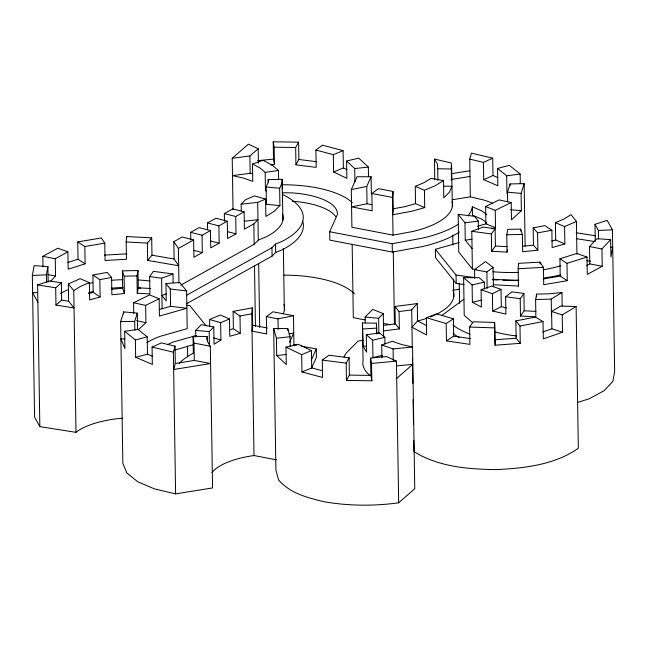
<?xml version="1.0" encoding="UTF-8"?>
<svg xmlns="http://www.w3.org/2000/svg" width="647" height="647" viewBox="0 0 647 647"><rect width="100%" height="100%" fill="white"/><g stroke="black" fill="none" stroke-linecap="round" stroke-linejoin="round"><path stroke-width="0.97" d="M77.777 241.929L84.846 246.515L85.113 263.839L78.052 259.253L77.777 241.929L101.344 237.926L104.782 243.135L105.057 260.458L126.456 259.285L126.181 241.962L126.634 236.543L151.697 237.87L151.964 255.193L147.67 260.409L178.677 265.747L174.108 259.002L173.833 241.679L182.252 236.996L193.639 239.94L193.914 257.263L202.325 252.581L202.058 235.249L210.469 230.567L210.744 247.89L219.163 243.207L218.888 225.884L227.307 221.193L227.582 238.517L235.993 233.834L235.726 216.51L244.137 211.828L244.412 229.151L253.842 223.902L257.975 219.705L244.356 221.201M493.354 284.737L518.417 286.071L518.142 268.74L518.587 263.329L539.986 262.148L543.431 267.357L543.706 284.68L567.265 280.685L566.998 263.353L559.93 258.768L560.205 276.091L567.265 280.685M518.417 286.071L518.562 284.259M211.925 472.65A65.185 25.047 -0.9 0 1 253.996 455.545L251.772 313.835L252.338 307.867L233.114 311.385L233.389 328.708L240.28 333.31L240.013 315.987L233.114 311.385M452.124 201.662A79.209 30.441 -0.9 0 1 412.252 231.61L393.028 235.128L392.438 197.416L393.004 191.455L378.422 188.665L371.871 193.485L372.138 210.809L351.572 206.878L367.035 203.765L371.896 204.687M492.682 311.053L501.296 306.686L501.021 289.363L492.416 293.73L492.682 311.053L505.897 314.078L505.622 296.755L511.89 291.846L523.9 293.455L520.212 298.696L520.479 316.027L535.878 316.82L535.611 299.496L536.573 294.11L549.416 293.787L561.944 292.509L562.154 305.982M122.445 418.197A65.185 25.047 -0.9 0 0 75.99 432.342L39.839 426.632L34.574 417.137L32.35 275.42L34.137 265.65L47.91 266.588L48.153 281.987M46.519 282.561L46.406 274.862L47.91 266.588M173.121 282.65L172.984 273.988L153.396 271.336L149.643 276.576L149.91 293.9L137.253 293.22L136.978 275.897L138.005 270.511L122.396 270.875L122.663 288.198L124.402 293.52L111.866 294.781L111.591 277.458L107.159 272.403L92.901 275.04L93.176 292.363L100.131 296.949L99.856 279.625L92.901 275.04M137.253 293.22L138.28 287.834L138.005 270.511M476.297 269.54L472.383 269.006L471.792 231.294L483.147 227.081L495.133 228.706L491.38 233.947L491.655 251.279L507.038 252.095L506.771 234.772L507.798 229.386L520.649 229.087L522.38 234.416L522.655 251.74L537.883 250.211L537.608 232.88L533.185 227.833L544.92 225.657L551.867 230.243L552.142 247.566L564.871 243.919L564.596 226.596L555.393 222.657L555.668 239.98L564.871 243.919M507.038 252.095L507.555 249.402M193.34 353.658L193.065 336.335L207.048 336.513L207.436 341.446L210.332 346.218L212.564 487.935L175.612 493.879L173.38 352.162L175.03 346.153L161.313 342.91L152.061 347.115L152.336 364.439L135.66 357.281L135.385 339.958L124.628 331.24L124.903 348.563L120.9 338.963L124.92 338.882M175.305 363.485L173.655 369.486L210.607 363.549L194.278 360.428L175.305 363.485L175.03 346.153M492.561 203.312A77.519 29.786 -0.9 0 0 484.053 200.093L470.337 196.842L469.746 159.13L471.388 153.121L492.707 158.167L492.982 175.491L497.616 177.48M175.612 493.879L154.293 488.833L137.609 481.675L126.852 472.957L122.849 463.357L120.625 321.64L123.69 311.894L137.301 313.099L137.56 329.46M134.843 330.01L134.713 321.349L137.301 313.099M507.628 201.807L507.474 192.183L510.062 183.934L524.151 183.643L525.129 246.111M511.203 202.535L495.246 210.364L495.521 227.687L485.881 223.862L485.614 206.539L499.112 199.915L511.203 202.535L511.47 219.859L521.361 210.712L521.086 193.388L524.151 183.643M459.394 231.982A99.339 38.173 -0.9 0 1 422.289 246.596L392.349 252.071L329.816 240.126L329.687 231.747L337.394 214.505A57.284 22.014 -0.9 0 0 292.048 192.879L282.456 192.741M393.028 235.128L351.895 227.275L351.305 189.555L357.015 176.76L371.095 176.744L371.37 194.068M289.662 342.19L293.746 333.051L288.91 334.03M367.035 203.765L366.768 186.441L371.095 176.744M311.409 359.861L316.27 348.968L301.381 346.121M311.539 368.232L316.407 357.338L316.27 348.968M282.318 182.308L279.641 188.261L279.916 205.584L266.41 204.323L266.135 186.999L268.343 182.098L268.182 179.631L282.124 179.308L282.917 220.02M346.849 169.635L343.363 167.969L343.088 150.646L322.497 145.187L315.898 150.055L316.165 167.379L295.938 164.823L295.663 147.5L298.599 142.162L273.22 141.814L273.495 159.138L274.465 164.532L270.462 164.912M295.938 164.823L298.865 159.485L298.599 142.162M273.681 328.539L275.905 470.256L278.639 479.937C290.074 493.507 307.98 497.85 324.503 501.813C349.016 506.011 374.031 506.156 398.665 502.824L396.441 361.115L386.591 356.562L370.577 358.082L371.556 363.468L371.823 380.792L346.452 380.444L346.177 363.121L349.105 357.783L328.878 355.227L322.271 360.096L322.546 377.427L301.955 371.96L301.68 354.637L285.99 347.148L286.265 364.471L276.681 355.543L276.406 338.219L273.681 328.539L287.761 328.522L290.066 336.715L290.22 346.339M346.452 380.444L349.38 375.106L349.105 357.783M446.454 340.888L453.676 336.141L453.401 318.817L446.179 323.557L446.454 340.888L469.884 344.374L469.617 327.05L473.232 321.769L494.607 322.473L495.141 345.207L520.261 343.331L519.986 326.007L515.861 320.888L535.368 317.127L543.035 321.567L543.31 338.891L562.51 332.226L562.243 314.895L576.113 306.516L578.337 448.234C554.803 464.821 525.089 468.096 497.09 469.601C468.687 469.293 438.634 467.013 413.926 451.614L413.757 440.583M520.479 316.027L524.175 310.778L523.9 293.455M491.655 251.279L495.408 246.03L495.133 228.706M147.67 260.409L147.395 243.086L151.697 237.87M417.283 303.564L395.002 306.484L399.078 311.555L411.702 309.905L417.283 303.564L417.558 320.888L411.977 327.228L426.64 335.017L426.365 317.693L436.636 313.852L453.401 318.817M50.191 281.768L55.537 276.034L55.27 258.711L67.903 251.845L68.178 269.168L85.113 263.839M586.408 265.723L589.781 263.895L589.506 246.572L596.866 238.694L610.639 239.641L610.914 256.964L612.693 247.186L610.687 247.267M559.93 258.768L576.873 253.438L587.015 257.061L587.29 274.385L602.22 266.265L601.945 248.941L610.639 239.641M195.774 337.111L195.669 330.374L201.249 324.697L213.785 326.937L214.06 344.261L220.91 339.99L220.643 322.667L229.499 318.971L229.766 336.294L240.28 333.31M209.426 346.048L209.199 331.612L213.785 326.937M241.274 210.93L241.169 204.193L245.69 199.608L254.586 195.92L265.61 199.106L265.877 216.43L274.271 211.254L279.916 205.584M180.739 285.165L254.158 244.291L258.299 240.094L266.2 236.818A79.209 30.441 -0.9 0 0 282.521 214.028M186.441 295.323L271.966 247.712L275.549 244.073L282.027 241.388A99.339 38.173 -0.9 0 0 282.65 194.504M186.571 303.702L272.096 256.091L275.679 252.451L282.157 249.766A99.339 38.173 -0.9 0 0 302.626 221.177M365.223 322.804L365.126 317.03L372.721 309.395L383.283 313.617L383.647 336.966M378.875 333.69L378.632 318.292L383.283 313.617M138.272 329.784L145.939 322.691L145.664 305.368L159.162 298.744L159.437 316.068L186.87 308.263L170.582 306.33L159.243 309.557M100.131 296.949L89.65 299.949L89.383 282.626L80.171 278.687L68.356 283.904L68.622 301.227L74.033 307.948L55.957 305.093L55.691 287.769L61.368 282.796L49.787 280.968L37.615 284.915L39.839 426.632M55.957 305.093L61.635 300.119L61.368 282.796M233.033 209.717L232.233 158.28L248.335 144.176L258.185 148.721L258.412 163.157M232.233 158.28L249.912 155.967L258.185 148.721M396.708 378.438L412.818 364.326L396.271 365.951M398.665 502.824L414.767 488.72L412.543 347.002L401.641 344.527L392.284 341.268L381.714 344.948L381.908 357.459M267.3 327.997L252.605 325.19L252.039 331.159L266.629 333.941L266.354 316.618L272.905 311.797L293.471 315.728L293.94 345.676M474.696 278.283L474.566 269.621L485.501 261.574L493.079 267.413L493.386 286.742M474.566 269.621L486.876 271.975L493.079 267.413M441.958 315.38L463.859 299.254M75.99 432.342L73.766 290.624L80.568 286.346L89.383 282.626M555.393 222.657L564.208 218.945L571.01 214.658L576.42 221.379L564.596 226.596M443.988 186.174L451.978 186.279L449.374 192.232L443.793 197.917L443.527 180.586L435.196 185.778L424.432 190.275L415.277 186.32L415.552 203.643L424.707 207.598L424.432 190.275M535.611 299.496L551.22 299.108L561.944 292.509M562.51 332.226L551.891 328.813L551.616 311.482L560.545 306.096L576.113 306.516M190.792 240.005L190.671 232.305L199.082 227.623L210.469 230.567M207.606 229.677L207.501 222.94L215.92 218.249L227.307 221.193M224.46 221.266L224.339 213.567L232.75 208.884L244.137 211.828M178.952 283.224L178.402 248.416L193.639 239.94M42.993 266.928L42.823 256.341L57.761 248.23L67.903 251.845M133.743 313.342L133.573 302.756L149.522 294.927L159.162 298.744M469.746 159.13L483.463 162.373L492.707 158.167M483.463 162.373L483.73 179.696L492.982 175.491M415.277 186.32L424.133 182.616L430.991 178.346L443.527 180.586M209.685 326.242L209.579 319.505L220.344 315.008L229.499 318.971M315.898 150.055L333.318 154.682L343.088 150.646M241.169 204.193L257.7 202.374L265.61 199.106M333.318 154.682L333.593 172.005L343.363 167.969M301.68 354.637L311.458 350.609L311.725 367.933L301.955 371.96M149.643 276.576L161.621 278.202L172.984 273.988M166.627 293.77L161.896 295.525L166.239 300.928L165.964 283.604L179.793 282.464L186.603 290.94L187.193 328.652L159.752 336.456A77.519 29.786 -0.9 0 0 146.998 342.603M251.966 173.695L250.179 173.291L232.499 175.612L243.401 178.079L252.759 181.338L252.492 164.014L263.062 160.335L272.104 165.106L278.477 170.501L278.614 179.162M542.857 331.943L551.891 328.813M472.698 322.667L464.214 315.388L463.624 277.676L472.108 284.955L472.383 302.278L481.368 307.066L481.093 289.743L491.704 286.079L501.021 289.363M595.24 240.676L594.981 224.315L607.161 220.368L612.426 229.863L614.65 371.58L612.863 381.35L604.177 390.659L589.239 398.77L577.803 402.369M67.563 262.553L78.052 259.253M566.998 263.353L587.015 257.061M88.631 293.665L93.176 292.363M551.859 241.072L555.668 239.98M415.552 203.643L405.038 206.628L393.279 208.779L392.713 214.739L411.929 211.221L424.707 207.598M477.365 226.288L485.881 223.862M491.744 228.763L495.521 227.687M464.077 284.502L456.2 283.435L435.504 257.676L435.374 249.297L459.079 242.552M196.356 335.461L173.598 341.94A57.284 22.014 -0.9 0 0 167.727 344.487M229.734 329.744L233.389 328.708M174.682 350.051L193.647 344.649M483.73 179.696L497.85 185.754L497.575 168.43L509.391 165.325L520.148 174.043L520.293 183.667M135.385 339.958L147.201 336.852L147.467 354.176L152.765 356.448M135.66 357.281L147.467 354.176M333.593 172.005L346.873 178.337L346.598 161.014L358.786 158.135L368.361 167.063L368.515 176.688M285.99 347.148L298.178 344.269L311.458 350.609M376.845 333.892L376.433 323.185L362.449 322.974L363.121 346.299L366.566 352.105L366.299 334.782L372.664 340.176L384.836 337.338L384.949 344.075M382.304 355.316L372.939 357.5L372.664 340.176M472.108 284.955L484.312 282.141L484.417 288.877M472.383 302.278L481.764 300.111M351.305 189.555L366.768 186.441M266.354 316.618L278.008 318.85L293.471 315.728M519.986 326.007L543.035 321.567M99.856 279.625L111.591 277.458M537.608 232.88L551.867 230.243M329.687 231.747L392.211 243.701L422.159 238.217A99.339 38.173 -0.9 0 0 458.497 224.113M240.013 315.987L251.772 313.835M84.846 246.515L104.782 243.135M543.108 278.994L560.205 276.091M451.242 173.728L469.714 170.759M451.04 179.502L470.013 176.453M452.31 199.745L470.337 196.842M452.779 290.293L459.419 289.225M252.492 164.014L259.932 167.945L265.181 172.385L278.477 170.501M366.299 334.782L379.595 332.898L384.836 337.338M497.575 168.43L506.674 175.806L520.148 174.043M478.319 221.072L474.461 216.276L458.173 214.351L464.983 222.819L478.319 221.072L478.457 229.742M464.983 222.819L465.258 240.142L471.922 239.269M124.628 331.24L138.094 329.477L147.201 336.852M383.655 325.328L395.277 323.807L399.353 328.878L383.55 330.94M363.137 340.395L358.155 341.042L346.323 352.93A99.339 38.173 -0.9 0 0 343.986 357.055M346.598 161.014L354.702 168.568L368.361 167.063M276.406 338.219L290.066 336.715M276.681 355.543L286.435 354.467M522.849 246.224L533.452 245.156L537.883 250.211M111.244 289.346L122.663 288.198M381.714 344.948L393.085 348.911L412.543 347.002M257.571 160.65L273.495 159.138M371.556 363.468L396.441 361.115M495.141 345.207L494.874 339.796L516.128 338.211L520.261 343.331M362.846 328.975L376.756 328.118M363.121 346.299L366.097 346.113M104.531 255.096L126.901 253.867M518.142 268.74L543.431 267.357M594.981 224.315L598.37 230.421L612.426 229.863M32.35 275.42L46.406 274.862M37.639 292.549L32.625 292.751L37.882 302.246M506.771 234.772L522.38 234.416M122.396 270.875L124.127 276.196L136.978 275.897M120.625 321.64L134.713 321.349M463.624 277.676L479.12 277.684L484.312 282.141M273.22 141.814L274.191 147.209L295.663 147.5M451.703 168.956L451.242 162.963L434.436 159.065L437.34 163.837L437.72 168.77L451.703 168.956L452.302 206.668M349.38 375.106L370.852 375.406L371.823 380.792M469.617 327.05L494.866 327.883M524.175 310.778L535.87 311.377M495.408 246.03L507.094 246.661M126.181 241.962L147.395 243.086M492.796 279.269L518.862 280.652M138.28 287.834L150.783 288.505M507.474 192.183L521.086 193.388M510.661 209.765L521.361 210.712M195.669 330.374L209.199 331.612M266.135 186.999L279.641 188.261M365.126 317.03L378.632 318.292M165.964 283.604L170.307 289.007L186.603 290.94M298.865 159.485L316.795 161.75M322.271 360.096L346.177 363.121M505.622 296.755L520.212 298.696M471.792 231.294L491.38 233.947M435.374 249.297L456.07 275.056L474.769 277.587M186.934 305.263L189.894 305.659L206.199 325.951M453.676 336.141L470.531 338.648M576.17 232.758L595.709 235.84M576.695 238.711L595.256 241.638M586.78 260.644L590.695 261.259M37.615 284.915L55.691 287.769M61.635 300.119L68.622 301.227M151.964 255.193L174.108 259.002M149.926 281.13L147.985 280.798A77.519 29.786 -0.9 0 0 138.482 280.005M371.871 193.485L392.438 197.416M589.506 246.572L601.945 248.941M589.781 263.895L602.22 266.265M42.823 256.341L55.27 258.711M365.07 319.909L353.311 317.669L352.17 244.647M383.679 323.468L390.529 324.778M47.886 274.579L55.537 276.034M293.447 344.6L296.423 345.175M193.065 336.335L194.011 343.104L210.332 346.218M253.996 455.545L276.35 459.823M133.573 302.756L145.664 305.368M136.638 320.677L145.939 322.691M501.296 306.686L506.73 307.932M152.061 347.115L173.38 352.162M224.339 213.567L235.726 216.51M207.501 222.94L218.888 225.884M227.453 231.626L235.993 233.834M190.671 232.305L202.058 235.249M210.623 240.999L219.163 243.207M193.785 250.365L202.325 252.581M311.725 367.933L322.376 370.755M209.579 319.505L220.643 322.667M213.542 337.888L220.91 339.99M426.365 317.693L446.179 323.557M551.616 311.482L562.243 314.895M481.093 289.743L492.416 293.73M485.614 206.539L495.246 210.364M472.512 215.305L472.375 206.822L481.206 210.607A57.284 22.014 -0.9 0 1 486.795 214.796M472.504 215.2L481.336 218.985A57.284 22.014 -0.9 0 1 486.924 223.166M417.558 320.888L426.349 325.562M452.973 324.818L455.173 326.711A99.339 38.173 -0.9 0 0 469.957 334.151M453.102 333.197L455.302 335.089A99.339 38.173 -0.9 0 0 459.257 337.499M68.356 283.904L73.766 290.624M465.258 240.142L472.059 248.618M472.383 269.006L458.763 252.063L458.173 214.351M173.833 241.679L178.402 248.416M266.394 191.302L265.448 189.708L265.181 172.385M507.701 194.941L506.949 193.13L506.674 175.806M472.375 206.822L472.383 206.935A99.339 38.173 -0.9 0 1 468.007 215.855M598.37 230.421L598.507 239.083M576.42 221.379L576.938 254.247M551.22 299.108L551.495 316.432M539.986 262.148L540.019 264.073M536.573 294.11L536.622 296.997M533.185 227.833L533.452 245.156M520.649 229.087L520.673 231.011M515.861 320.888L516.128 338.211M510.062 183.934L510.095 185.859M494.607 322.473L494.874 339.796M486.876 271.975L487.134 288.336M459.257 283.443L459.572 303.451M456.07 275.056L456.2 283.435M452.746 235.047L452.9 245.051M453.434 279.059L453.717 297.062M451.282 165.85L451.509 180.287M437.72 168.77L437.906 180.319M434.436 159.065L434.76 179.397M411.702 309.905L412.293 347.285M412.462 358.325L412.859 383.404M413.109 399.45L413.506 424.529M399.078 311.555L399.353 328.878M395.002 306.484L395.277 323.807M393.004 191.455L393.311 210.785M393.287 251.513L394.435 324.527M392.211 243.701L392.349 252.071M393.085 348.911L393.263 360.46M376.433 323.185L376.594 333.771M370.577 358.082L370.852 375.406M362.449 322.974L363.048 360.694A79.209 30.441 -0.9 0 0 370.084 375.559M354.702 168.568L354.92 182.042M287.761 328.522L287.786 330.447M283.362 248.408L284.332 310.414M282.124 179.308L282.278 188.932M278.008 318.85L278.178 329.436M274.191 147.209L274.465 164.532M275.549 244.073L275.679 252.451M271.966 247.712L272.096 256.091M268.182 179.631L268.222 182.519M257.7 202.374L258.299 240.094M258.663 263.475L259.665 327.487M253.842 223.902L254.158 244.291M254.497 265.674L255.452 326.686M249.912 155.967L250.179 173.291M252.338 307.867L252.653 328.102M207.048 336.513L207.113 340.362M194.011 343.104L194.278 360.428M187.468 346.032L187.638 357.031M170.307 289.007L170.582 306.33M161.621 278.202L162.098 308.562M126.634 236.543L126.658 238.468M124.127 276.196L124.402 293.52M123.69 311.894L123.714 313.819M60.317 293.536A77.519 29.786 -0.9 0 1 68.493 289.565M89.027 283.435A77.519 29.786 -0.9 0 1 92.747 282.699M111.114 280.305A77.519 29.786 -0.9 0 1 122.873 279.714M560.553 274.975A99.339 38.173 -0.9 0 1 544.564 277.854M518.635 280.102A99.339 38.173 -0.9 0 1 502.962 280.167M498.093 279.989A99.339 38.173 -0.9 0 1 492.286 279.658M516.816 336.003A79.209 30.441 -0.9 0 1 494.777 331.935M560.86 265.723A79.209 30.441 -0.9 0 1 543.084 269.839M518.118 272.371A79.209 30.441 -0.9 0 1 492.909 271.748M281.631 184.767A77.519 29.786 -0.9 0 1 352.308 202.737M179.203 363.412A99.339 38.173 -0.9 0 1 193.372 353.149M292.185 201.249A57.284 22.014 -0.9 0 1 335.817 216.826M88.502 292.784A57.284 22.014 -0.9 0 1 93.5 291.336M111.276 288.222A57.284 22.014 -0.9 0 1 123.165 287.486M137.989 287.923A57.284 22.014 -0.9 0 1 140.868 288.182M453.256 291.069A79.209 30.441 -0.9 0 1 430.271 316.973M426.446 318.381A79.209 30.441 -0.9 0 1 417.493 321.074M283.944 304.422A79.209 30.441 -0.9 0 1 283.176 313.844M284.033 275.153A77.519 29.786 -0.9 0 1 354.419 293.835"/></g></svg>
